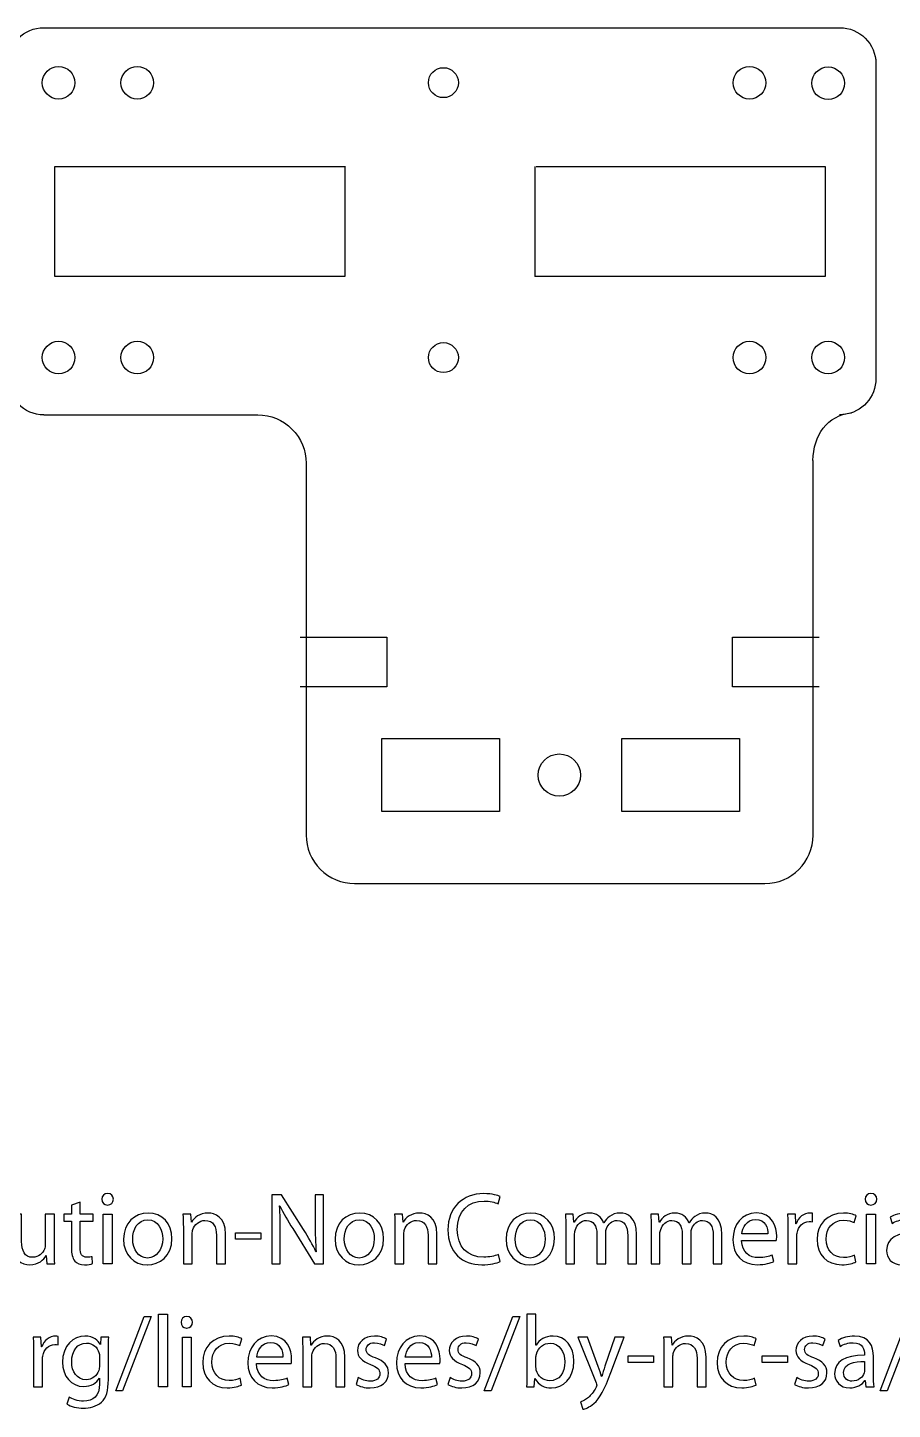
# Model space of a CAD drawing. Extents: x -194 to 677, y 303 to 810.
# Drawn here: x 181.4 to 252.9, y 302.5 to 416.9 of the extents above; entities that cross this region are included whole.
import ezdxf

# ---------------------------------------------------------------- set-up
doc = ezdxf.new("R2010")
doc.units = 0
doc.header["$MEASUREMENT"] = 0
doc.layers.add('LAYER_1', color=160, linetype='Continuous')

msp = doc.modelspace()

# ---------------------------------------------------------------- linework, layer by layer
at = {"layer": 'LAYER_1', "color": 1}
for p, q in [((207.62, 405.39), (207.62, 396.28)), ((223.36, 405.39), (223.36, 396.28))]:
    msp.add_line(p, q, dxfattribs=at)
at = {"layer": 'LAYER_1', "color": 7}
msp.add_line((182.73, 384.83), (200.43, 384.83), dxfattribs=at)
at = {"layer": 'LAYER_1', "color": 1}
for points in [[(207.62, 396.28), (183.62, 396.28), (183.62, 405.39), (207.67, 405.39)], [(223.45, 405.39), (247.36, 405.39), (247.36, 396.28), (223.36, 396.28)], [(203.93, 366.44), (211.1, 366.44), (211.1, 362.33), (203.93, 362.33)], [(246.87, 362.33), (239.69, 362.33), (239.69, 366.44), (246.87, 366.44)]]:
    msp.add_lwpolyline(points, dxfattribs=at)
for points in [[(220.43, 358.04), (220.43, 352), (210.69, 352), (210.69, 358.04)], [(240.29, 358.04), (240.29, 352), (230.55, 352), (230.55, 358.04)]]:
    msp.add_lwpolyline(points, close=True, dxfattribs=at)
at = {"layer": 'LAYER_1', "color": 7}
for points in [[(187.63, 314.59), (187.63, 318.69), (188.37, 318.69), (188.37, 314.59)], [(250.79, 314.59), (250.79, 318.69), (251.53, 318.69), (251.53, 314.59)], [(200.68, 317.15), (200.68, 316.61), (198.59, 316.61), (198.59, 317.15)], [(188.67, 304.07), (191.02, 310.21), (191.6, 310.21), (189.23, 304.07)], [(192.2, 310.42), (192.94, 310.42), (192.94, 304.41), (192.2, 304.41)], [(219.16, 304.07), (221.52, 310.21), (222.1, 310.21), (219.73, 304.07)], [(251.93, 304.07), (254.28, 310.21), (254.87, 310.21), (252.49, 304.07)], [(194.18, 304.41), (194.18, 308.51), (194.92, 308.51), (194.92, 304.41)], [(233.16, 306.96), (233.16, 306.42), (231.07, 306.42), (231.07, 306.96)], [(244.25, 306.96), (244.25, 306.42), (242.16, 306.42), (242.16, 306.96)]]:
    msp.add_lwpolyline(points, close=True, dxfattribs=at)
at = {"layer": 'LAYER_1', "color": 1}
for centre, radius in [((183.94, 412.31), 1.35), ((190.45, 412.31), 1.35), ((215.78, 412.32), 1.24), ((241.11, 412.31), 1.35), ((247.62, 412.27), 1.35), ((183.94, 389.57), 1.35), ((190.45, 389.57), 1.35), ((215.78, 389.57), 1.24), ((241.11, 389.57), 1.35), ((247.62, 389.57), 1.35), ((225.37, 355.02), 1.75)]:
    msp.add_circle(centre, radius, dxfattribs=at)
at = {"layer": 'LAYER_1', "color": 7}
for points, knots in [([(182.72, 384.83), (181.07, 384.83), (179.72, 386.18), (179.72, 387.83), (179.72, 387.83), (179.72, 413.87), (179.72, 413.87), (179.72, 415.53), (181.07, 416.87), (182.72, 416.87), (182.72, 416.87), (248.57, 416.87), (248.57, 416.87), (248.57, 416.87), (248.57, 416.87), (248.57, 416.87), (250.23, 416.87), (251.57, 415.53), (251.57, 413.87)], [0, 0, 0, 0, 1, 1, 1, 2, 2, 2, 3, 3, 3, 4, 4, 4, 5, 5, 5, 6, 6, 6, 6]), ([(251.57, 414.26), (251.57, 414.26), (251.57, 387.84), (251.57, 387.84), (251.57, 386.3), (250.41, 385.03), (248.92, 384.86)], [0, 0, 0, 0, 1, 1, 1, 2, 2, 2, 2]), ([(200.43, 384.83), (201.49, 384.83), (202.5, 384.41), (203.25, 383.66), (204, 382.91), (204.43, 381.89), (204.43, 380.83), (204.43, 380.83), (204.43, 350.05), (204.43, 350.05), (204.43, 348.99), (204.85, 347.97), (205.6, 347.22), (206.35, 346.47), (207.37, 346.05), (208.43, 346.05), (208.43, 346.05), (242.37, 346.05), (242.37, 346.05), (244.58, 346.05), (246.37, 347.84), (246.37, 350.05), (246.37, 350.05), (246.37, 381.06), (246.37, 381.06), (246.37, 381.06), (246.36, 381.06), (246.36, 381.06), (246.36, 381.06), (246.36, 381.06), (246.36, 381.06), (246.38, 383.12), (247.55, 384.81), (249.56, 385.01)], [0, 0, 0, 0, 1, 1, 1, 2, 2, 2, 3, 3, 3, 4, 4, 4, 5, 5, 5, 6, 6, 6, 7, 7, 7, 8, 8, 8, 9, 9, 9, 10, 10, 10, 11, 11, 11, 11]), ([(187.98, 319.44), (187.7, 319.44), (187.52, 319.66), (187.52, 319.93), (187.52, 320.19), (187.71, 320.4), (188, 320.4), (188.29, 320.4), (188.47, 320.19), (188.47, 319.93), (188.47, 319.66), (188.29, 319.44), (187.99, 319.44), (187.99, 319.44), (187.98, 319.44), (187.98, 319.44)], [0, 0, 0, 0, 1, 1, 1, 2, 2, 2, 3, 3, 3, 4, 4, 4, 5, 5, 5, 5]), ([(201.58, 314.59), (201.58, 314.59), (201.58, 320.3), (201.58, 320.3), (201.58, 320.3), (202.39, 320.3), (202.39, 320.3), (202.39, 320.3), (204.21, 317.41), (204.21, 317.41), (204.63, 316.74), (204.97, 316.15), (205.23, 315.56), (205.23, 315.56), (205.26, 315.57), (205.26, 315.57), (205.19, 316.33), (205.17, 317.02), (205.17, 317.9), (205.17, 317.9), (205.17, 320.3), (205.17, 320.3), (205.17, 320.3), (205.87, 320.3), (205.87, 320.3), (205.87, 320.3), (205.87, 314.59), (205.87, 314.59), (205.87, 314.59), (205.12, 314.59), (205.12, 314.59), (205.12, 314.59), (203.31, 317.49), (203.31, 317.49), (202.91, 318.12), (202.53, 318.78), (202.25, 319.39), (202.25, 319.39), (202.23, 319.39), (202.23, 319.39), (202.27, 318.67), (202.28, 317.98), (202.28, 317.03), (202.28, 317.03), (202.28, 314.59), (202.28, 314.59), (202.28, 314.59), (201.58, 314.59), (201.58, 314.59)], [0, 0, 0, 0, 1, 1, 1, 2, 2, 2, 3, 3, 3, 4, 4, 4, 5, 5, 5, 6, 6, 6, 7, 7, 7, 8, 8, 8, 9, 9, 9, 10, 10, 10, 11, 11, 11, 12, 12, 12, 13, 13, 13, 14, 14, 14, 15, 15, 15, 16, 16, 16, 16]), ([(220.47, 314.77), (220.21, 314.64), (219.66, 314.5), (218.96, 314.5), (217.35, 314.5), (216.15, 315.52), (216.15, 317.4), (216.15, 319.19), (217.36, 320.39), (219.13, 320.39), (219.84, 320.39), (220.29, 320.24), (220.49, 320.14), (220.49, 320.14), (220.3, 319.54), (220.3, 319.54), (220.03, 319.67), (219.63, 319.77), (219.16, 319.77), (217.82, 319.77), (216.93, 318.92), (216.93, 317.42), (216.93, 316.02), (217.74, 315.13), (219.12, 315.13), (219.57, 315.13), (220.03, 315.22), (220.33, 315.36), (220.33, 315.36), (220.47, 314.77), (220.47, 314.77)], [0, 0, 0, 0, 1, 1, 1, 2, 2, 2, 3, 3, 3, 4, 4, 4, 5, 5, 5, 6, 6, 6, 7, 7, 7, 8, 8, 8, 9, 9, 9, 10, 10, 10, 10]), ([(251.15, 319.44), (250.87, 319.44), (250.68, 319.66), (250.68, 319.93), (250.68, 320.19), (250.87, 320.4), (251.16, 320.4), (251.45, 320.4), (251.64, 320.19), (251.64, 319.93), (251.64, 319.66), (251.45, 319.44), (251.15, 319.44), (251.15, 319.44), (251.15, 319.44), (251.15, 319.44)], [0, 0, 0, 0, 1, 1, 1, 2, 2, 2, 3, 3, 3, 4, 4, 4, 5, 5, 5, 5]), ([(185.72, 319.67), (185.72, 319.67), (185.72, 318.69), (185.72, 318.69), (185.72, 318.69), (186.79, 318.69), (186.79, 318.69), (186.79, 318.69), (186.79, 318.12), (186.79, 318.12), (186.79, 318.12), (185.72, 318.12), (185.72, 318.12), (185.72, 318.12), (185.72, 315.91), (185.72, 315.91), (185.72, 315.41), (185.87, 315.12), (186.28, 315.12), (186.49, 315.12), (186.6, 315.13), (186.71, 315.17), (186.71, 315.17), (186.75, 314.6), (186.75, 314.6), (186.6, 314.55), (186.38, 314.5), (186.09, 314.5), (185.74, 314.5), (185.46, 314.62), (185.28, 314.81), (185.08, 315.04), (185, 315.41), (185, 315.89), (185, 315.89), (185, 318.12), (185, 318.12), (185, 318.12), (184.36, 318.12), (184.36, 318.12), (184.36, 318.12), (184.36, 318.69), (184.36, 318.69), (184.36, 318.69), (185, 318.69), (185, 318.69), (185, 318.69), (185, 319.44), (185, 319.44), (185, 319.44), (185.72, 319.67), (185.72, 319.67)], [0, 0, 0, 0, 1, 1, 1, 2, 2, 2, 3, 3, 3, 4, 4, 4, 5, 5, 5, 6, 6, 6, 7, 7, 7, 8, 8, 8, 9, 9, 9, 10, 10, 10, 11, 11, 11, 12, 12, 12, 13, 13, 13, 14, 14, 14, 15, 15, 15, 16, 16, 16, 17, 17, 17, 17]), ([(183.59, 315.71), (183.59, 315.29), (183.6, 314.91), (183.62, 314.59), (183.62, 314.59), (182.96, 314.59), (182.96, 314.59), (182.96, 314.59), (182.92, 315.26), (182.92, 315.26), (182.92, 315.26), (182.9, 315.26), (182.9, 315.26), (182.72, 314.93), (182.28, 314.5), (181.55, 314.5), (180.91, 314.5), (180.14, 314.86), (180.14, 316.29), (180.14, 316.29), (180.14, 318.69), (180.14, 318.69), (180.14, 318.69), (180.88, 318.69), (180.88, 318.69), (180.88, 318.69), (180.88, 316.43), (180.88, 316.43), (180.88, 315.65), (181.13, 315.12), (181.79, 315.12), (182.29, 315.12), (182.64, 315.47), (182.78, 315.8), (182.82, 315.91), (182.84, 316.04), (182.84, 316.18), (182.84, 316.18), (182.84, 318.69), (182.84, 318.69), (182.84, 318.69), (183.59, 318.69), (183.59, 318.69), (183.59, 318.69), (183.59, 315.71), (183.59, 315.71)], [0, 0, 0, 0, 1, 1, 1, 2, 2, 2, 3, 3, 3, 4, 4, 4, 5, 5, 5, 6, 6, 6, 7, 7, 7, 8, 8, 8, 9, 9, 9, 10, 10, 10, 11, 11, 11, 12, 12, 12, 13, 13, 13, 14, 14, 14, 15, 15, 15, 15]), ([(191.28, 314.5), (190.18, 314.5), (189.31, 315.31), (189.31, 316.61), (189.31, 317.98), (190.22, 318.78), (191.35, 318.78), (192.52, 318.78), (193.32, 317.93), (193.32, 316.68), (193.32, 315.16), (192.26, 314.5), (191.29, 314.5), (191.29, 314.5), (191.28, 314.5), (191.28, 314.5)], [0, 0, 0, 0, 1, 1, 1, 2, 2, 2, 3, 3, 3, 4, 4, 4, 5, 5, 5, 5]), ([(191.3, 315.06), (192.01, 315.06), (192.55, 315.73), (192.55, 316.66), (192.55, 317.35), (192.2, 318.23), (191.32, 318.23), (190.45, 318.23), (190.07, 317.41), (190.07, 316.63), (190.07, 315.74), (190.57, 315.06), (191.29, 315.06), (191.29, 315.06), (191.3, 315.06), (191.3, 315.06)], [0, 0, 0, 0, 1, 1, 1, 2, 2, 2, 3, 3, 3, 4, 4, 4, 5, 5, 5, 5]), ([(194.26, 317.58), (194.26, 318.01), (194.25, 318.35), (194.22, 318.69), (194.22, 318.69), (194.88, 318.69), (194.88, 318.69), (194.88, 318.69), (194.93, 318.02), (194.93, 318.02), (194.93, 318.02), (194.94, 318.02), (194.94, 318.02), (195.15, 318.4), (195.62, 318.78), (196.3, 318.78), (196.87, 318.78), (197.75, 318.45), (197.75, 317.04), (197.75, 317.04), (197.75, 314.59), (197.75, 314.59), (197.75, 314.59), (197, 314.59), (197, 314.59), (197, 314.59), (197, 316.95), (197, 316.95), (197, 317.62), (196.76, 318.17), (196.05, 318.17), (195.57, 318.17), (195.19, 317.83), (195.05, 317.41), (195.02, 317.32), (195, 317.18), (195, 317.07), (195, 317.07), (195, 314.59), (195, 314.59), (195, 314.59), (194.26, 314.59), (194.26, 314.59), (194.26, 314.59), (194.26, 317.58), (194.26, 317.58)], [0, 0, 0, 0, 1, 1, 1, 2, 2, 2, 3, 3, 3, 4, 4, 4, 5, 5, 5, 6, 6, 6, 7, 7, 7, 8, 8, 8, 9, 9, 9, 10, 10, 10, 11, 11, 11, 12, 12, 12, 13, 13, 13, 14, 14, 14, 15, 15, 15, 15]), ([(208.79, 314.5), (207.69, 314.5), (206.82, 315.31), (206.82, 316.61), (206.82, 317.98), (207.73, 318.78), (208.85, 318.78), (210.03, 318.78), (210.83, 317.93), (210.83, 316.68), (210.83, 315.16), (209.77, 314.5), (208.8, 314.5), (208.8, 314.5), (208.79, 314.5), (208.79, 314.5)], [0, 0, 0, 0, 1, 1, 1, 2, 2, 2, 3, 3, 3, 4, 4, 4, 5, 5, 5, 5]), ([(208.81, 315.06), (209.52, 315.06), (210.06, 315.73), (210.06, 316.66), (210.06, 317.35), (209.71, 318.23), (208.83, 318.23), (207.96, 318.23), (207.58, 317.41), (207.58, 316.63), (207.58, 315.74), (208.08, 315.06), (208.8, 315.06), (208.8, 315.06), (208.81, 315.06), (208.81, 315.06)], [0, 0, 0, 0, 1, 1, 1, 2, 2, 2, 3, 3, 3, 4, 4, 4, 5, 5, 5, 5]), ([(211.77, 317.58), (211.77, 318.01), (211.76, 318.35), (211.73, 318.69), (211.73, 318.69), (212.39, 318.69), (212.39, 318.69), (212.39, 318.69), (212.44, 318.02), (212.44, 318.02), (212.44, 318.02), (212.45, 318.02), (212.45, 318.02), (212.66, 318.4), (213.13, 318.78), (213.81, 318.78), (214.37, 318.78), (215.25, 318.45), (215.25, 317.04), (215.25, 317.04), (215.25, 314.59), (215.25, 314.59), (215.25, 314.59), (214.51, 314.59), (214.51, 314.59), (214.51, 314.59), (214.51, 316.95), (214.51, 316.95), (214.51, 317.62), (214.26, 318.17), (213.56, 318.17), (213.08, 318.17), (212.7, 317.83), (212.56, 317.41), (212.53, 317.32), (212.51, 317.18), (212.51, 317.07), (212.51, 317.07), (212.51, 314.59), (212.51, 314.59), (212.51, 314.59), (211.77, 314.59), (211.77, 314.59), (211.77, 314.59), (211.77, 317.58), (211.77, 317.58)], [0, 0, 0, 0, 1, 1, 1, 2, 2, 2, 3, 3, 3, 4, 4, 4, 5, 5, 5, 6, 6, 6, 7, 7, 7, 8, 8, 8, 9, 9, 9, 10, 10, 10, 11, 11, 11, 12, 12, 12, 13, 13, 13, 14, 14, 14, 15, 15, 15, 15]), ([(222.93, 314.5), (221.83, 314.5), (220.97, 315.31), (220.97, 316.61), (220.97, 317.98), (221.88, 318.78), (223, 318.78), (224.18, 318.78), (224.97, 317.93), (224.97, 316.68), (224.97, 315.16), (223.92, 314.5), (222.94, 314.5), (222.94, 314.5), (222.93, 314.5), (222.93, 314.5)], [0, 0, 0, 0, 1, 1, 1, 2, 2, 2, 3, 3, 3, 4, 4, 4, 5, 5, 5, 5]), ([(222.96, 315.06), (223.67, 315.06), (224.2, 315.73), (224.2, 316.66), (224.2, 317.35), (223.86, 318.23), (222.98, 318.23), (222.1, 318.23), (221.72, 317.41), (221.72, 316.63), (221.72, 315.74), (222.23, 315.06), (222.95, 315.06), (222.95, 315.06), (222.96, 315.06), (222.96, 315.06)], [0, 0, 0, 0, 1, 1, 1, 2, 2, 2, 3, 3, 3, 4, 4, 4, 5, 5, 5, 5]), ([(225.91, 317.58), (225.91, 318.01), (225.9, 318.35), (225.88, 318.69), (225.88, 318.69), (226.53, 318.69), (226.53, 318.69), (226.53, 318.69), (226.57, 318.03), (226.57, 318.03), (226.57, 318.03), (226.59, 318.03), (226.59, 318.03), (226.82, 318.42), (227.2, 318.78), (227.89, 318.78), (228.44, 318.78), (228.86, 318.45), (229.04, 317.96), (229.04, 317.96), (229.06, 317.96), (229.06, 317.96), (229.18, 318.2), (229.35, 318.37), (229.52, 318.5), (229.77, 318.68), (230.03, 318.78), (230.42, 318.78), (230.97, 318.78), (231.77, 318.43), (231.77, 317.01), (231.77, 317.01), (231.77, 314.59), (231.77, 314.59), (231.77, 314.59), (231.04, 314.59), (231.04, 314.59), (231.04, 314.59), (231.04, 316.91), (231.04, 316.91), (231.04, 317.71), (230.75, 318.17), (230.16, 318.17), (229.72, 318.17), (229.4, 317.86), (229.27, 317.51), (229.23, 317.4), (229.21, 317.26), (229.21, 317.13), (229.21, 317.13), (229.21, 314.59), (229.21, 314.59), (229.21, 314.59), (228.48, 314.59), (228.48, 314.59), (228.48, 314.59), (228.48, 317.05), (228.48, 317.05), (228.48, 317.71), (228.19, 318.17), (227.62, 318.17), (227.17, 318.17), (226.82, 317.8), (226.7, 317.43), (226.66, 317.32), (226.64, 317.19), (226.64, 317.07), (226.64, 317.07), (226.64, 314.59), (226.64, 314.59), (226.64, 314.59), (225.91, 314.59), (225.91, 314.59), (225.91, 314.59), (225.91, 317.58), (225.91, 317.58)], [0, 0, 0, 0, 1, 1, 1, 2, 2, 2, 3, 3, 3, 4, 4, 4, 5, 5, 5, 6, 6, 6, 7, 7, 7, 8, 8, 8, 9, 9, 9, 10, 10, 10, 11, 11, 11, 12, 12, 12, 13, 13, 13, 14, 14, 14, 15, 15, 15, 16, 16, 16, 17, 17, 17, 18, 18, 18, 19, 19, 19, 20, 20, 20, 21, 21, 21, 22, 22, 22, 23, 23, 23, 24, 24, 24, 25, 25, 25, 25]), ([(232.98, 317.58), (232.98, 318.01), (232.96, 318.35), (232.94, 318.69), (232.94, 318.69), (233.59, 318.69), (233.59, 318.69), (233.59, 318.69), (233.63, 318.03), (233.63, 318.03), (233.63, 318.03), (233.65, 318.03), (233.65, 318.03), (233.88, 318.42), (234.26, 318.78), (234.95, 318.78), (235.5, 318.78), (235.92, 318.45), (236.1, 317.96), (236.1, 317.96), (236.12, 317.96), (236.12, 317.96), (236.24, 318.2), (236.41, 318.37), (236.58, 318.5), (236.83, 318.68), (237.09, 318.78), (237.48, 318.78), (238.03, 318.78), (238.83, 318.43), (238.83, 317.01), (238.83, 317.01), (238.83, 314.59), (238.83, 314.59), (238.83, 314.59), (238.11, 314.59), (238.11, 314.59), (238.11, 314.59), (238.11, 316.91), (238.11, 316.91), (238.11, 317.71), (237.81, 318.17), (237.22, 318.17), (236.79, 318.17), (236.46, 317.86), (236.33, 317.51), (236.29, 317.4), (236.27, 317.26), (236.27, 317.13), (236.27, 317.13), (236.27, 314.59), (236.27, 314.59), (236.27, 314.59), (235.54, 314.59), (235.54, 314.59), (235.54, 314.59), (235.54, 317.05), (235.54, 317.05), (235.54, 317.71), (235.25, 318.17), (234.69, 318.17), (234.23, 318.17), (233.88, 317.8), (233.76, 317.43), (233.72, 317.32), (233.7, 317.19), (233.7, 317.07), (233.7, 317.07), (233.7, 314.59), (233.7, 314.59), (233.7, 314.59), (232.98, 314.59), (232.98, 314.59), (232.98, 314.59), (232.98, 317.58), (232.98, 317.58)], [0, 0, 0, 0, 1, 1, 1, 2, 2, 2, 3, 3, 3, 4, 4, 4, 5, 5, 5, 6, 6, 6, 7, 7, 7, 8, 8, 8, 9, 9, 9, 10, 10, 10, 11, 11, 11, 12, 12, 12, 13, 13, 13, 14, 14, 14, 15, 15, 15, 16, 16, 16, 17, 17, 17, 18, 18, 18, 19, 19, 19, 20, 20, 20, 21, 21, 21, 22, 22, 22, 23, 23, 23, 24, 24, 24, 25, 25, 25, 25]), ([(240.46, 316.51), (240.48, 315.51), (241.11, 315.09), (241.86, 315.09), (242.39, 315.09), (242.72, 315.19), (242.99, 315.3), (242.99, 315.3), (243.13, 314.77), (243.13, 314.77), (242.86, 314.65), (242.41, 314.51), (241.76, 314.51), (240.5, 314.51), (239.74, 315.35), (239.74, 316.57), (239.74, 317.82), (240.48, 318.79), (241.67, 318.79), (243.01, 318.79), (243.36, 317.62), (243.36, 316.86), (243.36, 316.71), (243.35, 316.59), (243.33, 316.51), (243.33, 316.51), (240.46, 316.51), (240.46, 316.51)], [0, 0, 0, 0, 1, 1, 1, 2, 2, 2, 3, 3, 3, 4, 4, 4, 5, 5, 5, 6, 6, 6, 7, 7, 7, 8, 8, 8, 9, 9, 9, 9]), ([(242.64, 317.05), (242.64, 317.51), (242.44, 318.26), (241.61, 318.26), (240.85, 318.26), (240.53, 317.56), (240.47, 317.05), (240.47, 317.05), (242.64, 317.05), (242.64, 317.05)], [0, 0, 0, 0, 1, 1, 1, 2, 2, 2, 3, 3, 3, 3]), ([(244.29, 317.41), (244.29, 317.89), (244.28, 318.31), (244.25, 318.69), (244.25, 318.69), (244.91, 318.69), (244.91, 318.69), (244.91, 318.69), (244.94, 317.89), (244.94, 317.89), (244.94, 317.89), (244.96, 317.89), (244.96, 317.89), (245.15, 318.44), (245.61, 318.78), (246.11, 318.78), (246.18, 318.78), (246.24, 318.78), (246.31, 318.76), (246.31, 318.76), (246.31, 318.06), (246.31, 318.06), (246.23, 318.07), (246.15, 318.08), (246.05, 318.08), (245.52, 318.08), (245.15, 317.68), (245.05, 317.13), (245.03, 317.02), (245.02, 316.9), (245.02, 316.78), (245.02, 316.78), (245.02, 314.59), (245.02, 314.59), (245.02, 314.59), (244.28, 314.59), (244.28, 314.59), (244.28, 314.59), (244.29, 317.41), (244.29, 317.41)], [0, 0, 0, 0, 1, 1, 1, 2, 2, 2, 3, 3, 3, 4, 4, 4, 5, 5, 5, 6, 6, 6, 7, 7, 7, 8, 8, 8, 9, 9, 9, 10, 10, 10, 11, 11, 11, 12, 12, 12, 13, 13, 13, 13]), ([(249.92, 314.74), (249.72, 314.64), (249.29, 314.5), (248.74, 314.5), (247.5, 314.5), (246.7, 315.34), (246.7, 316.6), (246.7, 317.86), (247.56, 318.78), (248.9, 318.78), (249.34, 318.78), (249.73, 318.67), (249.93, 318.56), (249.93, 318.56), (249.76, 318), (249.76, 318), (249.59, 318.09), (249.31, 318.19), (248.9, 318.19), (247.96, 318.19), (247.45, 317.49), (247.45, 316.63), (247.45, 315.69), (248.06, 315.1), (248.88, 315.1), (249.3, 315.1), (249.58, 315.2), (249.79, 315.3), (249.79, 315.3), (249.92, 314.74), (249.92, 314.74)], [0, 0, 0, 0, 1, 1, 1, 2, 2, 2, 3, 3, 3, 4, 4, 4, 5, 5, 5, 6, 6, 6, 7, 7, 7, 8, 8, 8, 9, 9, 9, 10, 10, 10, 10]), ([(255.66, 315.57), (255.66, 315.22), (255.67, 314.87), (255.72, 314.59), (255.72, 314.59), (255.05, 314.59), (255.05, 314.59), (255.05, 314.59), (254.98, 315.11), (254.98, 315.11), (254.98, 315.11), (254.95, 315.11), (254.95, 315.11), (254.73, 314.79), (254.29, 314.5), (253.7, 314.5), (252.87, 314.5), (252.45, 315.08), (252.45, 315.68), (252.45, 316.67), (253.33, 317.21), (254.91, 317.2), (254.91, 317.2), (254.91, 317.29), (254.91, 317.29), (254.91, 317.62), (254.82, 318.24), (253.98, 318.23), (253.59, 318.23), (253.19, 318.12), (252.91, 317.93), (252.91, 317.93), (252.74, 318.43), (252.74, 318.43), (253.07, 318.64), (253.57, 318.78), (254.09, 318.78), (255.35, 318.78), (255.66, 317.93), (255.66, 317.11), (255.66, 317.11), (255.66, 315.57), (255.66, 315.57)], [0, 0, 0, 0, 1, 1, 1, 2, 2, 2, 3, 3, 3, 4, 4, 4, 5, 5, 5, 6, 6, 6, 7, 7, 7, 8, 8, 8, 9, 9, 9, 10, 10, 10, 11, 11, 11, 12, 12, 12, 13, 13, 13, 14, 14, 14, 14]), ([(194.53, 309.26), (194.25, 309.26), (194.07, 309.48), (194.07, 309.74), (194.07, 310), (194.26, 310.22), (194.55, 310.22), (194.84, 310.22), (195.02, 310), (195.02, 309.74), (195.02, 309.48), (194.84, 309.26), (194.54, 309.26), (194.54, 309.26), (194.53, 309.26), (194.53, 309.26)], [0, 0, 0, 0, 1, 1, 1, 2, 2, 2, 3, 3, 3, 4, 4, 4, 5, 5, 5, 5]), ([(222.69, 310.42), (222.69, 310.42), (223.44, 310.42), (223.44, 310.42), (223.44, 310.42), (223.44, 307.85), (223.44, 307.85), (223.44, 307.85), (223.45, 307.85), (223.45, 307.85), (223.72, 308.31), (224.19, 308.6), (224.85, 308.6), (225.87, 308.6), (226.58, 307.75), (226.58, 306.52), (226.58, 305.04), (225.65, 304.31), (224.73, 304.31), (224.14, 304.31), (223.67, 304.54), (223.36, 305.09), (223.36, 305.09), (223.34, 305.09), (223.34, 305.09), (223.34, 305.09), (223.3, 304.41), (223.3, 304.41), (223.3, 304.41), (222.66, 304.41), (222.66, 304.41), (222.68, 304.69), (222.69, 305.1), (222.69, 305.47), (222.69, 305.47), (222.69, 310.42), (222.69, 310.42)], [0, 0, 0, 0, 1, 1, 1, 2, 2, 2, 3, 3, 3, 4, 4, 4, 5, 5, 5, 6, 6, 6, 7, 7, 7, 8, 8, 8, 9, 9, 9, 10, 10, 10, 11, 11, 11, 12, 12, 12, 12]), ([(181.87, 307.23), (181.87, 307.71), (181.86, 308.12), (181.83, 308.51), (181.83, 308.51), (182.48, 308.51), (182.48, 308.51), (182.48, 308.51), (182.52, 307.7), (182.52, 307.7), (182.52, 307.7), (182.54, 307.7), (182.54, 307.7), (182.73, 308.25), (183.19, 308.6), (183.69, 308.6), (183.76, 308.6), (183.82, 308.59), (183.89, 308.57), (183.89, 308.57), (183.89, 307.88), (183.89, 307.88), (183.81, 307.89), (183.73, 307.9), (183.63, 307.9), (183.1, 307.9), (182.73, 307.5), (182.63, 306.95), (182.61, 306.84), (182.6, 306.72), (182.6, 306.59), (182.6, 306.59), (182.6, 304.41), (182.6, 304.41), (182.6, 304.41), (181.86, 304.41), (181.86, 304.41), (181.86, 304.41), (181.87, 307.23), (181.87, 307.23)], [0, 0, 0, 0, 1, 1, 1, 2, 2, 2, 3, 3, 3, 4, 4, 4, 5, 5, 5, 6, 6, 6, 7, 7, 7, 8, 8, 8, 9, 9, 9, 10, 10, 10, 11, 11, 11, 12, 12, 12, 13, 13, 13, 13]), ([(188.06, 305.01), (188.06, 304.06), (187.87, 303.49), (187.48, 303.13), (187.07, 302.77), (186.5, 302.64), (185.98, 302.64), (185.49, 302.64), (184.95, 302.76), (184.62, 302.98), (184.62, 302.98), (184.8, 303.55), (184.8, 303.55), (185.08, 303.38), (185.5, 303.22), (186.01, 303.22), (186.77, 303.22), (187.33, 303.62), (187.33, 304.66), (187.33, 304.66), (187.33, 305.11), (187.33, 305.11), (187.33, 305.11), (187.31, 305.11), (187.31, 305.11), (187.09, 304.73), (186.64, 304.43), (186.01, 304.43), (184.99, 304.43), (184.26, 305.29), (184.26, 306.43), (184.26, 307.82), (185.17, 308.6), (186.12, 308.6), (186.83, 308.6), (187.21, 308.23), (187.4, 307.9), (187.4, 307.9), (187.41, 307.9), (187.41, 307.9), (187.41, 307.9), (187.44, 308.51), (187.44, 308.51), (187.44, 308.51), (188.1, 308.51), (188.1, 308.51), (188.07, 308.22), (188.06, 307.89), (188.06, 307.39), (188.06, 307.39), (188.06, 305.01), (188.06, 305.01)], [0, 0, 0, 0, 1, 1, 1, 2, 2, 2, 3, 3, 3, 4, 4, 4, 5, 5, 5, 6, 6, 6, 7, 7, 7, 8, 8, 8, 9, 9, 9, 10, 10, 10, 11, 11, 11, 12, 12, 12, 13, 13, 13, 14, 14, 14, 15, 15, 15, 16, 16, 16, 17, 17, 17, 17]), ([(187.32, 306.9), (187.32, 307.02), (187.31, 307.13), (187.28, 307.23), (187.14, 307.67), (186.79, 308.02), (186.24, 308.02), (185.52, 308.02), (185.02, 307.42), (185.02, 306.47), (185.02, 305.67), (185.43, 304.99), (186.23, 304.99), (186.69, 304.99), (187.11, 305.28), (187.26, 305.76), (187.3, 305.88), (187.32, 306.03), (187.32, 306.16), (187.32, 306.16), (187.32, 306.9), (187.32, 306.9)], [0, 0, 0, 0, 1, 1, 1, 2, 2, 2, 3, 3, 3, 4, 4, 4, 5, 5, 5, 6, 6, 6, 7, 7, 7, 7]), ([(199.08, 304.55), (198.88, 304.46), (198.45, 304.31), (197.9, 304.31), (196.67, 304.31), (195.86, 305.15), (195.86, 306.41), (195.86, 307.68), (196.73, 308.6), (198.06, 308.6), (198.5, 308.6), (198.89, 308.49), (199.1, 308.38), (199.1, 308.38), (198.93, 307.81), (198.93, 307.81), (198.75, 307.9), (198.47, 308.01), (198.06, 308.01), (197.12, 308.01), (196.62, 307.3), (196.62, 306.45), (196.62, 305.5), (197.23, 304.92), (198.04, 304.92), (198.46, 304.92), (198.74, 305.02), (198.95, 305.11), (198.95, 305.11), (199.08, 304.55), (199.08, 304.55)], [0, 0, 0, 0, 1, 1, 1, 2, 2, 2, 3, 3, 3, 4, 4, 4, 5, 5, 5, 6, 6, 6, 7, 7, 7, 8, 8, 8, 9, 9, 9, 10, 10, 10, 10]), ([(200.32, 306.33), (200.34, 305.32), (200.98, 304.91), (201.72, 304.91), (202.25, 304.91), (202.58, 305), (202.86, 305.11), (202.86, 305.11), (202.99, 304.59), (202.99, 304.59), (202.73, 304.47), (202.27, 304.32), (201.62, 304.32), (200.37, 304.32), (199.6, 305.16), (199.6, 306.39), (199.6, 307.63), (200.34, 308.61), (201.53, 308.61), (202.87, 308.61), (203.22, 307.43), (203.22, 306.68), (203.22, 306.52), (203.21, 306.41), (203.19, 306.32), (203.19, 306.32), (200.32, 306.33), (200.32, 306.33)], [0, 0, 0, 0, 1, 1, 1, 2, 2, 2, 3, 3, 3, 4, 4, 4, 5, 5, 5, 6, 6, 6, 7, 7, 7, 8, 8, 8, 9, 9, 9, 9]), ([(202.5, 306.86), (202.51, 307.33), (202.31, 308.07), (201.48, 308.07), (200.71, 308.07), (200.39, 307.38), (200.33, 306.86), (200.33, 306.86), (202.5, 306.86), (202.5, 306.86)], [0, 0, 0, 0, 1, 1, 1, 2, 2, 2, 3, 3, 3, 3]), ([(204.14, 307.4), (204.14, 307.83), (204.13, 308.17), (204.11, 308.51), (204.11, 308.51), (204.77, 308.51), (204.77, 308.51), (204.77, 308.51), (204.81, 307.84), (204.81, 307.84), (204.81, 307.84), (204.83, 307.84), (204.83, 307.84), (205.03, 308.22), (205.51, 308.6), (206.18, 308.6), (206.75, 308.6), (207.63, 308.26), (207.63, 306.85), (207.63, 306.85), (207.63, 304.41), (207.63, 304.41), (207.63, 304.41), (206.89, 304.41), (206.89, 304.41), (206.89, 304.41), (206.89, 306.77), (206.89, 306.77), (206.89, 307.43), (206.64, 307.99), (205.94, 307.99), (205.45, 307.99), (205.07, 307.64), (204.94, 307.23), (204.9, 307.13), (204.89, 307), (204.89, 306.88), (204.89, 306.88), (204.89, 304.41), (204.89, 304.41), (204.89, 304.41), (204.14, 304.41), (204.14, 304.41), (204.14, 304.41), (204.14, 307.4), (204.14, 307.4)], [0, 0, 0, 0, 1, 1, 1, 2, 2, 2, 3, 3, 3, 4, 4, 4, 5, 5, 5, 6, 6, 6, 7, 7, 7, 8, 8, 8, 9, 9, 9, 10, 10, 10, 11, 11, 11, 12, 12, 12, 13, 13, 13, 14, 14, 14, 15, 15, 15, 15]), ([(208.74, 305.16), (208.97, 305.03), (209.36, 304.87), (209.73, 304.87), (210.26, 304.87), (210.52, 305.14), (210.52, 305.48), (210.52, 305.84), (210.31, 306.03), (209.76, 306.24), (209.02, 306.51), (208.67, 306.91), (208.67, 307.4), (208.67, 308.06), (209.21, 308.6), (210.09, 308.6), (210.5, 308.6), (210.86, 308.49), (211.08, 308.35), (211.08, 308.35), (210.91, 307.81), (210.91, 307.81), (210.75, 307.9), (210.45, 308.05), (210.07, 308.05), (209.63, 308.05), (209.39, 307.79), (209.39, 307.49), (209.39, 307.14), (209.63, 306.99), (210.16, 306.79), (210.86, 306.52), (211.24, 306.17), (211.24, 305.55), (211.24, 304.82), (210.67, 304.31), (209.71, 304.31), (209.26, 304.31), (208.85, 304.43), (208.56, 304.6), (208.56, 304.6), (208.74, 305.16), (208.74, 305.16)], [0, 0, 0, 0, 1, 1, 1, 2, 2, 2, 3, 3, 3, 4, 4, 4, 5, 5, 5, 6, 6, 6, 7, 7, 7, 8, 8, 8, 9, 9, 9, 10, 10, 10, 11, 11, 11, 12, 12, 12, 13, 13, 13, 14, 14, 14, 14]), ([(212.62, 306.33), (212.63, 305.32), (213.27, 304.91), (214.01, 304.91), (214.55, 304.91), (214.88, 305), (215.15, 305.11), (215.15, 305.11), (215.28, 304.59), (215.28, 304.59), (215.02, 304.47), (214.57, 304.32), (213.91, 304.32), (212.66, 304.32), (211.9, 305.16), (211.9, 306.39), (211.9, 307.63), (212.63, 308.61), (213.83, 308.61), (215.17, 308.61), (215.51, 307.43), (215.51, 306.68), (215.51, 306.52), (215.5, 306.41), (215.49, 306.32), (215.49, 306.32), (212.62, 306.33), (212.62, 306.33)], [0, 0, 0, 0, 1, 1, 1, 2, 2, 2, 3, 3, 3, 4, 4, 4, 5, 5, 5, 6, 6, 6, 7, 7, 7, 8, 8, 8, 9, 9, 9, 9]), ([(214.79, 306.86), (214.8, 307.33), (214.6, 308.07), (213.77, 308.07), (213.01, 308.07), (212.69, 307.38), (212.63, 306.86), (212.63, 306.86), (214.79, 306.86), (214.79, 306.86)], [0, 0, 0, 0, 1, 1, 1, 2, 2, 2, 3, 3, 3, 3]), ([(216.33, 305.16), (216.56, 305.03), (216.95, 304.87), (217.32, 304.87), (217.86, 304.87), (218.11, 305.14), (218.11, 305.48), (218.11, 305.84), (217.9, 306.03), (217.36, 306.24), (216.61, 306.51), (216.27, 306.91), (216.27, 307.4), (216.27, 308.06), (216.81, 308.6), (217.68, 308.6), (218.1, 308.6), (218.46, 308.49), (218.68, 308.35), (218.68, 308.35), (218.5, 307.81), (218.5, 307.81), (218.34, 307.9), (218.04, 308.05), (217.66, 308.05), (217.22, 308.05), (216.99, 307.79), (216.99, 307.49), (216.99, 307.14), (217.22, 306.99), (217.76, 306.79), (218.46, 306.52), (218.83, 306.17), (218.83, 305.55), (218.83, 304.82), (218.26, 304.31), (217.31, 304.31), (216.86, 304.31), (216.44, 304.43), (216.16, 304.6), (216.16, 304.6), (216.33, 305.16), (216.33, 305.16)], [0, 0, 0, 0, 1, 1, 1, 2, 2, 2, 3, 3, 3, 4, 4, 4, 5, 5, 5, 6, 6, 6, 7, 7, 7, 8, 8, 8, 9, 9, 9, 10, 10, 10, 11, 11, 11, 12, 12, 12, 13, 13, 13, 14, 14, 14, 14]), ([(223.44, 306.05), (223.44, 305.96), (223.45, 305.86), (223.46, 305.78), (223.61, 305.26), (224.05, 304.91), (224.58, 304.91), (225.37, 304.91), (225.82, 305.54), (225.82, 306.48), (225.82, 307.31), (225.4, 308.01), (224.61, 308.01), (224.1, 308.01), (223.62, 307.66), (223.48, 307.1), (223.45, 307.01), (223.44, 306.91), (223.44, 306.79), (223.44, 306.79), (223.44, 306.05), (223.44, 306.05)], [0, 0, 0, 0, 1, 1, 1, 2, 2, 2, 3, 3, 3, 4, 4, 4, 5, 5, 5, 6, 6, 6, 7, 7, 7, 7]), ([(227.71, 308.51), (227.71, 308.51), (228.6, 306.08), (228.6, 306.08), (228.7, 305.81), (228.81, 305.49), (228.87, 305.25), (228.87, 305.25), (228.89, 305.25), (228.89, 305.25), (228.97, 305.49), (229.05, 305.81), (229.15, 306.1), (229.15, 306.1), (229.97, 308.51), (229.97, 308.51), (229.97, 308.51), (230.75, 308.51), (230.75, 308.51), (230.75, 308.51), (229.64, 305.58), (229.64, 305.58), (229.1, 304.18), (228.74, 303.46), (228.23, 303.01), (227.86, 302.7), (227.5, 302.57), (227.32, 302.54), (227.32, 302.54), (227.13, 303.16), (227.13, 303.16), (227.32, 303.21), (227.56, 303.33), (227.78, 303.53), (227.98, 303.69), (228.23, 303.98), (228.41, 304.36), (228.44, 304.43), (228.47, 304.48), (228.47, 304.53), (228.47, 304.58), (228.45, 304.64), (228.41, 304.72), (228.41, 304.72), (226.9, 308.51), (226.9, 308.51), (226.9, 308.51), (227.71, 308.51), (227.71, 308.51)], [0, 0, 0, 0, 1, 1, 1, 2, 2, 2, 3, 3, 3, 4, 4, 4, 5, 5, 5, 6, 6, 6, 7, 7, 7, 8, 8, 8, 9, 9, 9, 10, 10, 10, 11, 11, 11, 12, 12, 12, 13, 13, 13, 14, 14, 14, 15, 15, 15, 16, 16, 16, 16]), ([(234.03, 307.4), (234.03, 307.83), (234.02, 308.17), (234, 308.51), (234, 308.51), (234.66, 308.51), (234.66, 308.51), (234.66, 308.51), (234.7, 307.84), (234.7, 307.84), (234.7, 307.84), (234.71, 307.84), (234.71, 307.84), (234.92, 308.22), (235.39, 308.6), (236.07, 308.6), (236.64, 308.6), (237.52, 308.26), (237.52, 306.85), (237.52, 306.85), (237.52, 304.41), (237.52, 304.41), (237.52, 304.41), (236.77, 304.41), (236.77, 304.41), (236.77, 304.41), (236.77, 306.77), (236.77, 306.77), (236.77, 307.43), (236.53, 307.99), (235.82, 307.99), (235.34, 307.99), (234.96, 307.64), (234.82, 307.23), (234.79, 307.13), (234.77, 307), (234.77, 306.88), (234.77, 306.88), (234.77, 304.41), (234.77, 304.41), (234.77, 304.41), (234.03, 304.41), (234.03, 304.41), (234.03, 304.41), (234.03, 307.4), (234.03, 307.4)], [0, 0, 0, 0, 1, 1, 1, 2, 2, 2, 3, 3, 3, 4, 4, 4, 5, 5, 5, 6, 6, 6, 7, 7, 7, 8, 8, 8, 9, 9, 9, 10, 10, 10, 11, 11, 11, 12, 12, 12, 13, 13, 13, 14, 14, 14, 15, 15, 15, 15]), ([(241.65, 304.55), (241.45, 304.46), (241.02, 304.31), (240.47, 304.31), (239.24, 304.31), (238.43, 305.15), (238.43, 306.41), (238.43, 307.68), (239.3, 308.6), (240.63, 308.6), (241.07, 308.6), (241.46, 308.49), (241.67, 308.38), (241.67, 308.38), (241.5, 307.81), (241.5, 307.81), (241.32, 307.9), (241.04, 308.01), (240.63, 308.01), (239.69, 308.01), (239.19, 307.3), (239.19, 306.45), (239.19, 305.5), (239.79, 304.92), (240.61, 304.92), (241.03, 304.92), (241.31, 305.02), (241.52, 305.11), (241.52, 305.11), (241.65, 304.55), (241.65, 304.55)], [0, 0, 0, 0, 1, 1, 1, 2, 2, 2, 3, 3, 3, 4, 4, 4, 5, 5, 5, 6, 6, 6, 7, 7, 7, 8, 8, 8, 9, 9, 9, 10, 10, 10, 10]), ([(245.02, 305.16), (245.25, 305.03), (245.64, 304.87), (246.01, 304.87), (246.54, 304.87), (246.8, 305.14), (246.8, 305.48), (246.8, 305.84), (246.59, 306.03), (246.04, 306.24), (245.3, 306.51), (244.95, 306.91), (244.95, 307.4), (244.95, 308.06), (245.49, 308.6), (246.36, 308.6), (246.78, 308.6), (247.14, 308.49), (247.36, 308.35), (247.36, 308.35), (247.19, 307.81), (247.19, 307.81), (247.03, 307.9), (246.73, 308.05), (246.35, 308.05), (245.91, 308.05), (245.67, 307.79), (245.67, 307.49), (245.67, 307.14), (245.91, 306.99), (246.44, 306.79), (247.14, 306.52), (247.52, 306.17), (247.52, 305.55), (247.52, 304.82), (246.95, 304.31), (245.99, 304.31), (245.54, 304.31), (245.13, 304.43), (244.84, 304.6), (244.84, 304.6), (245.02, 305.16), (245.02, 305.16)], [0, 0, 0, 0, 1, 1, 1, 2, 2, 2, 3, 3, 3, 4, 4, 4, 5, 5, 5, 6, 6, 6, 7, 7, 7, 8, 8, 8, 9, 9, 9, 10, 10, 10, 11, 11, 11, 12, 12, 12, 13, 13, 13, 14, 14, 14, 14]), ([(251.36, 305.39), (251.36, 305.03), (251.38, 304.69), (251.42, 304.41), (251.42, 304.41), (250.75, 304.41), (250.75, 304.41), (250.75, 304.41), (250.68, 304.92), (250.68, 304.92), (250.68, 304.92), (250.66, 304.92), (250.66, 304.92), (250.44, 304.6), (249.99, 304.31), (249.4, 304.31), (248.58, 304.31), (248.15, 304.9), (248.15, 305.49), (248.15, 306.48), (249.03, 307.02), (250.62, 307.02), (250.62, 307.02), (250.62, 307.1), (250.62, 307.1), (250.62, 307.44), (250.52, 308.06), (249.68, 308.05), (249.29, 308.05), (248.9, 307.94), (248.61, 307.74), (248.61, 307.74), (248.44, 308.24), (248.44, 308.24), (248.78, 308.46), (249.28, 308.6), (249.79, 308.6), (251.06, 308.6), (251.36, 307.74), (251.36, 306.92), (251.36, 306.92), (251.36, 305.39), (251.36, 305.39)], [0, 0, 0, 0, 1, 1, 1, 2, 2, 2, 3, 3, 3, 4, 4, 4, 5, 5, 5, 6, 6, 6, 7, 7, 7, 8, 8, 8, 9, 9, 9, 10, 10, 10, 11, 11, 11, 12, 12, 12, 13, 13, 13, 14, 14, 14, 14]), ([(250.63, 306.5), (249.82, 306.52), (248.9, 306.37), (248.9, 305.58), (248.9, 305.09), (249.22, 304.87), (249.59, 304.87), (250.13, 304.87), (250.48, 305.2), (250.6, 305.55), (250.62, 305.63), (250.63, 305.71), (250.63, 305.79), (250.63, 305.79), (250.63, 306.5), (250.63, 306.5)], [0, 0, 0, 0, 1, 1, 1, 2, 2, 2, 3, 3, 3, 4, 4, 4, 5, 5, 5, 5])]:
    msp.add_open_spline(points, degree=3, knots=knots, dxfattribs=at)
msp.add_open_spline([(248.92, 384.86), (248.8, 384.84), (248.69, 384.84), (248.57, 384.84)], degree=3, dxfattribs=at)

doc.saveas('drawing.dxf')
